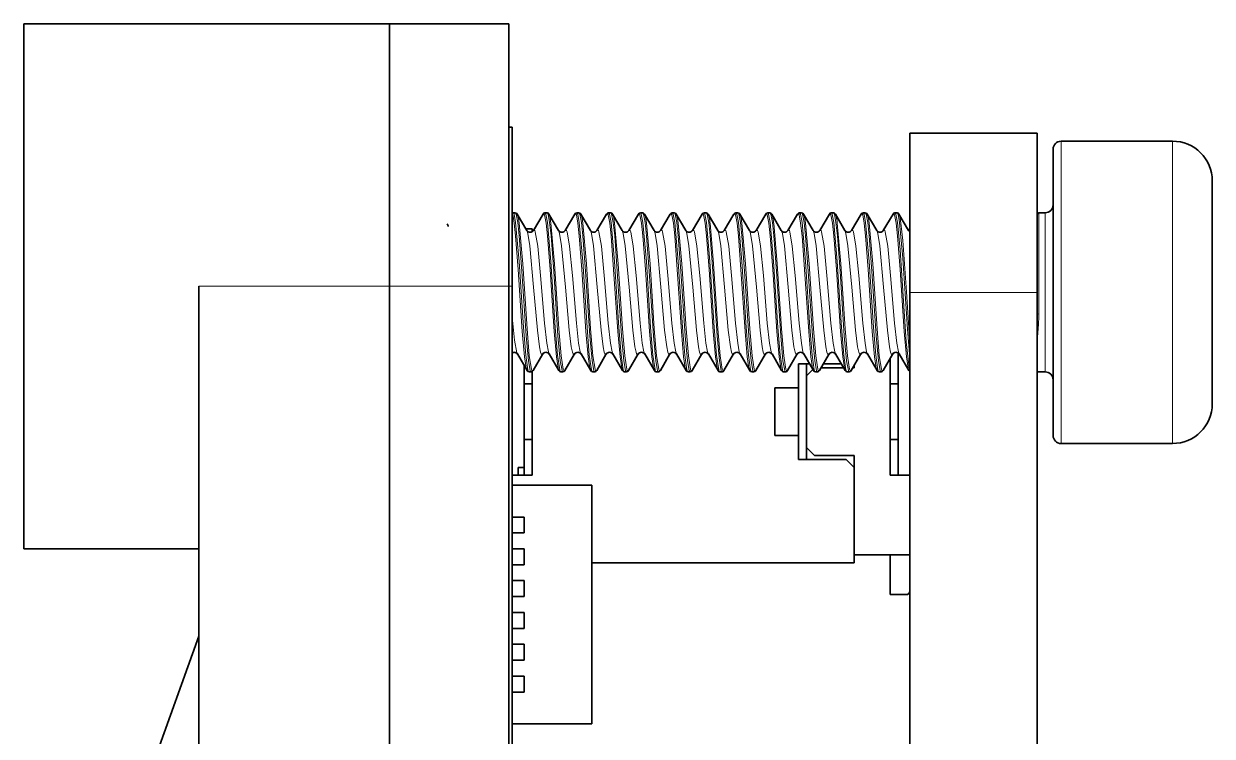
# Model space of a CAD drawing. Extents: x 383 to 866, y 155 to 681.
# Drawn here: x 820.46 to 835.4, y 428.78 to 437.73 of the extents above; entities that cross this region are included whole.
import ezdxf

# ---------------------------------------------------------------- set-up
doc = ezdxf.new("R2010")
doc.units = 0

msp = doc.modelspace()

# ---------------------------------------------------------------- linework, layer by layer
at = {"color": 7, "lineweight": 35, "ltscale": 0.055}
for p, q in [((822.655, 437.732), (820.455, 437.732)), ((822.655, 437.732), (820.455, 437.732)), ((822.655, 431.132), (820.455, 431.132))]:
    msp.add_line(p, q, dxfattribs=at)
at = {"color": 7, "lineweight": 35, "ltscale": 0.164999}
msp.add_line((820.455, 437.732), (820.455, 431.132), dxfattribs=at)
at = {"color": 7, "lineweight": 35, "ltscale": 0.060001}
msp.add_line((825.055, 437.732), (822.655, 437.732), dxfattribs=at)
at = {"color": 7, "lineweight": 35, "ltscale": 0.0825}
for p, q in [((825.055, 434.432), (825.055, 437.732)), ((825.055, 434.432), (825.055, 437.732)), ((826.555, 434.432), (826.555, 437.732)), ((830.896, 430.956), (827.596, 430.956))]:
    msp.add_line(p, q, dxfattribs=at)
at = {"color": 7, "lineweight": 35, "ltscale": 0.0375}
msp.add_line((825.055, 437.732), (826.555, 437.732), dxfattribs=at)
at = {"color": 7, "lineweight": 35, "ltscale": 0.001021}
msp.add_line((826.596, 436.432), (826.555, 436.432), dxfattribs=at)
at = {"color": 7, "lineweight": 35, "ltscale": 0.05}
for p, q in [((826.596, 434.432), (826.596, 436.432)), ((831.596, 434.356), (831.596, 436.356)), ((833.196, 434.356), (833.196, 436.356))]:
    msp.add_line(p, q, dxfattribs=at)
at = {"color": 7, "lineweight": 35, "ltscale": 0.039999}
msp.add_line((831.596, 436.356), (833.196, 436.356), dxfattribs=at)
at = {"color": 7, "lineweight": 35, "ltscale": 0.005508}
msp.add_line((833.396, 435.936), (833.396, 436.156), dxfattribs=at)
at = {"color": 7, "lineweight": 13, "ltscale": 0.005815}
for p, q in [((833.496, 436.024), (833.496, 436.256)), ((834.896, 436.024), (834.896, 436.256))]:
    msp.add_line(p, q, dxfattribs=at)
at = {"color": 7, "lineweight": 35, "ltscale": 0.034999}
for p, q in [((833.496, 436.256), (834.896, 436.256)), ((833.496, 432.456), (834.896, 432.456))]:
    msp.add_line(p, q, dxfattribs=at)
at = {"color": 7, "lineweight": 13, "ltscale": 0.089185}
for p, q in [((833.496, 432.456), (833.496, 436.024)), ((834.896, 432.456), (834.896, 436.024))]:
    msp.add_line(p, q, dxfattribs=at)
at = {"color": 7, "lineweight": 35, "ltscale": 0.084492}
msp.add_line((833.396, 432.556), (833.396, 435.936), dxfattribs=at)
at = {"color": 7, "lineweight": 35, "ltscale": 0.004285}
msp.add_line((835.396, 435.585), (835.396, 435.756), dxfattribs=at)
at = {"color": 7, "lineweight": 35, "ltscale": 0.065715}
msp.add_line((835.396, 432.956), (835.396, 435.585), dxfattribs=at)
at = {"color": 7, "lineweight": 35, "ltscale": 0.000277936}
msp.add_line((826.607, 435.356), (826.596, 435.354), dxfattribs=at)
at = {"color": 7, "lineweight": 35, "ltscale": 0.000669861}
for p, q in [((826.607, 435.356), (826.634, 435.356)), ((827.807, 435.356), (827.834, 435.356)), ((828.607, 435.356), (828.634, 435.356)), ((829.807, 435.356), (829.834, 435.356)), ((830.607, 435.356), (830.634, 435.356)), ((826.807, 433.356), (826.834, 433.356)), ((827.607, 433.356), (827.634, 433.356)), ((828.807, 433.356), (828.834, 433.356)), ((829.607, 433.356), (829.634, 433.356)), ((830.807, 433.356), (830.834, 433.356))]:
    msp.add_line(p, q, dxfattribs=at)
at = {"color": 7, "lineweight": 35, "ltscale": 0.006017}
for p, q in [((826.658, 435.34), (826.779, 435.132)), ((826.983, 435.34), (826.862, 435.132)), ((827.458, 435.34), (827.579, 435.132)), ((827.783, 435.34), (827.661, 435.132)), ((828.183, 435.34), (828.062, 435.132)), ((828.258, 435.34), (828.379, 435.132)), ((828.583, 435.34), (828.461, 435.132)), ((828.658, 435.34), (828.779, 435.132)), ((828.983, 435.34), (828.862, 435.132)), ((829.458, 435.34), (829.579, 435.132)), ((829.783, 435.34), (829.661, 435.132)), ((830.183, 435.34), (830.062, 435.132)), ((830.258, 435.34), (830.379, 435.132)), ((830.583, 435.34), (830.461, 435.132)), ((830.658, 435.34), (830.779, 435.132)), ((830.983, 435.34), (830.862, 435.132)), ((831.458, 435.34), (831.579, 435.132)), ((827.258, 433.373), (827.379, 433.581)), ((827.658, 433.373), (827.779, 433.581)), ((828.458, 433.373), (828.579, 433.581)), ((829.258, 433.373), (829.379, 433.581)), ((829.658, 433.373), (829.779, 433.581)), ((830.458, 433.373), (830.579, 433.581)), ((831.258, 433.373), (831.379, 433.581))]:
    msp.add_line(p, q, dxfattribs=at)
at = {"color": 7, "lineweight": 35, "ltscale": 0.000671387}
for p, q in [((827.007, 435.356), (827.034, 435.356)), ((827.407, 435.356), (827.434, 435.356)), ((828.207, 435.356), (828.234, 435.356)), ((829.007, 435.356), (829.034, 435.356)), ((829.407, 435.356), (829.434, 435.356)), ((830.207, 435.356), (830.234, 435.356)), ((831.007, 435.356), (831.034, 435.356)), ((831.407, 435.356), (831.434, 435.356)), ((827.207, 433.356), (827.234, 433.356)), ((828.007, 433.356), (828.034, 433.356)), ((828.407, 433.356), (828.434, 433.356)), ((829.207, 433.356), (829.234, 433.356)), ((830.007, 433.356), (830.034, 433.356)), ((830.407, 433.356), (830.434, 433.356)), ((831.207, 433.356), (831.234, 433.356))]:
    msp.add_line(p, q, dxfattribs=at)
at = {"color": 7, "lineweight": 35, "ltscale": 0.006018}
for p, q in [((827.058, 435.34), (827.179, 435.132)), ((827.383, 435.34), (827.261, 435.132)), ((827.858, 435.34), (827.979, 435.132)), ((829.058, 435.34), (829.179, 435.132)), ((829.383, 435.34), (829.261, 435.132)), ((829.858, 435.34), (829.979, 435.132)), ((831.058, 435.34), (831.179, 435.132)), ((831.383, 435.34), (831.261, 435.132)), ((826.783, 433.372), (826.661, 433.581)), ((826.858, 433.373), (826.979, 433.581)), ((827.183, 433.372), (827.062, 433.581)), ((827.583, 433.372), (827.461, 433.581)), ((827.983, 433.372), (827.862, 433.581)), ((828.058, 433.373), (828.179, 433.581)), ((828.783, 433.372), (828.661, 433.581)), ((828.858, 433.373), (828.979, 433.581)), ((829.183, 433.372), (829.062, 433.581)), ((829.583, 433.372), (829.461, 433.581)), ((829.983, 433.372), (829.862, 433.581)), ((830.058, 433.373), (830.179, 433.581)), ((830.783, 433.372), (830.661, 433.581)), ((830.858, 433.373), (830.979, 433.581)), ((831.183, 433.372), (831.062, 433.581)), ((831.583, 433.372), (831.461, 433.581))]:
    msp.add_line(p, q, dxfattribs=at)
at = {"color": 7, "lineweight": 13, "ltscale": 0.003061}
for p, q in [((833.216, 435.234), (833.216, 435.356)), ((833.296, 435.234), (833.296, 435.356))]:
    msp.add_line(p, q, dxfattribs=at)
at = {"color": 7, "lineweight": 35, "ltscale": 0.002}
msp.add_line((833.216, 435.356), (833.296, 435.356), dxfattribs=at)
at = {"color": 7, "lineweight": 13, "ltscale": 0.028771}
msp.add_line((833.216, 434.083), (833.216, 435.234), dxfattribs=at)
at = {"color": 7, "lineweight": 13, "ltscale": 0.046939}
msp.add_line((833.296, 433.356), (833.296, 435.234), dxfattribs=at)
at = {"color": 7, "lineweight": 35, "ltscale": 0.002022}
msp.add_line((826.765, 435.156), (826.846, 435.156), dxfattribs=at)
at = {"color": 7, "lineweight": 35, "ltscale": 0.000963593}
msp.add_line((826.846, 435.156), (826.846, 435.118), dxfattribs=at)
at = {"color": 7, "lineweight": 35, "ltscale": 0.000407353}
msp.add_line((831.568, 435.151), (831.581, 435.142), dxfattribs=at)
msp.add_line((831.568, 435.151), (831.581, 435.142), dxfattribs=at)
msp.add_line((831.568, 435.151), (831.581, 435.142), dxfattribs=at)
msp.add_line((831.568, 435.151), (831.581, 435.142), dxfattribs=at)
msp.add_line((831.568, 435.151), (831.581, 435.142), dxfattribs=at)
at = {"color": 7, "lineweight": 35, "ltscale": 0.214467}
msp.add_line((822.655, 425.853), (822.655, 434.432), dxfattribs=at)
at = {"color": 7, "lineweight": 13, "ltscale": 0.060001}
msp.add_line((825.055, 434.432), (822.655, 434.432), dxfattribs=at)
at = {"color": 7, "lineweight": 35, "ltscale": 0.263126}
for p, q in [((825.055, 423.907), (825.055, 434.432)), ((825.055, 434.432), (825.055, 423.907))]:
    msp.add_line(p, q, dxfattribs=at)
at = {"color": 7, "lineweight": 13, "ltscale": 0.0375}
msp.add_line((825.055, 434.432), (826.555, 434.432), dxfattribs=at)
at = {"color": 7, "lineweight": 35, "ltscale": 0.295}
msp.add_line((826.555, 434.432), (826.555, 422.632), dxfattribs=at)
at = {"color": 7, "lineweight": 13, "ltscale": 0.001021}
msp.add_line((826.596, 434.432), (826.555, 434.432), dxfattribs=at)
at = {"color": 7, "lineweight": 35, "ltscale": 0.301142}
msp.add_line((826.596, 422.386), (826.596, 434.432), dxfattribs=at)
at = {"color": 7, "lineweight": 13, "ltscale": 0.039999}
msp.add_line((831.596, 434.356), (833.196, 434.356), dxfattribs=at)
at = {"color": 7, "lineweight": 35, "ltscale": 0.300027}
msp.add_line((831.596, 434.356), (831.596, 422.355), dxfattribs=at)
at = {"color": 7, "lineweight": 35, "ltscale": 0.300185}
msp.add_line((833.196, 434.356), (833.196, 422.349), dxfattribs=at)
at = {"color": 7, "lineweight": 13, "ltscale": 0.005372}
msp.add_line((833.212, 433.954), (833.196, 433.74), dxfattribs=at)
at = {"color": 7, "lineweight": 35, "ltscale": 0.009713}
msp.add_line((831.446, 433.595), (831.446, 433.206), dxfattribs=at)
msp.add_line((831.446, 433.595), (831.446, 433.206), dxfattribs=at)
at = {"color": 7, "lineweight": 35, "ltscale": 0.005717}
msp.add_line((826.746, 433.435), (826.746, 433.206), dxfattribs=at)
at = {"color": 7, "lineweight": 35, "ltscale": 0.009468}
msp.add_line((826.746, 433.056), (826.746, 433.435), dxfattribs=at)
at = {"color": 7, "lineweight": 35, "ltscale": 0.006019}
for p, q in [((828.383, 433.372), (828.261, 433.581)), ((830.383, 433.372), (830.261, 433.581))]:
    msp.add_line(p, q, dxfattribs=at)
at = {"color": 7, "lineweight": 35, "ltscale": 0.0075}
for p, q in [((830.196, 433.456), (830.196, 433.156)), ((830.196, 433.156), (829.896, 433.156)), ((829.896, 432.556), (830.196, 432.556)), ((830.196, 432.556), (830.196, 432.256))]:
    msp.add_line(p, q, dxfattribs=at)
at = {"color": 7, "lineweight": 35, "ltscale": 0.003441}
msp.add_line((830.334, 433.456), (830.196, 433.456), dxfattribs=at)
at = {"color": 7, "lineweight": 35, "ltscale": 0.003751}
for p, q in [((830.296, 433.456), (830.296, 433.306)), ((830.296, 433.456), (830.296, 433.306)), ((831.596, 432.056), (831.446, 432.056)), ((831.446, 432.056), (831.596, 432.056)), ((826.596, 431.932), (826.746, 431.932)), ((826.596, 431.532), (826.746, 431.532)), ((826.746, 431.532), (826.596, 431.532)), ((826.596, 431.332), (826.746, 431.332)), ((826.746, 431.332), (826.596, 431.332)), ((826.596, 431.132), (826.746, 431.132)), ((826.746, 431.132), (826.596, 431.132)), ((826.596, 430.932), (826.746, 430.932)), ((826.746, 430.932), (826.596, 430.932)), ((826.596, 430.732), (826.746, 430.732)), ((826.746, 430.732), (826.596, 430.732)), ((826.596, 430.532), (826.746, 430.532)), ((826.746, 430.532), (826.596, 430.532)), ((826.596, 430.332), (826.746, 430.332)), ((826.746, 430.332), (826.596, 430.332)), ((826.596, 430.132), (826.746, 430.132)), ((826.746, 430.132), (826.596, 430.132)), ((826.596, 429.932), (826.746, 429.932)), ((826.746, 429.932), (826.596, 429.932)), ((826.596, 429.732), (826.746, 429.732)), ((826.746, 429.732), (826.596, 429.732)), ((826.596, 429.532), (826.746, 429.532)), ((826.746, 429.532), (826.596, 429.532)), ((826.596, 429.332), (826.746, 429.332)), ((826.746, 429.332), (826.596, 429.332))]:
    msp.add_line(p, q, dxfattribs=at)
at = {"color": 7, "lineweight": 35, "ltscale": 0.03}
for p, q in [((830.296, 433.456), (830.296, 432.256)), ((830.896, 430.956), (830.896, 432.156))]:
    msp.add_line(p, q, dxfattribs=at)
at = {"color": 7, "lineweight": 35, "ltscale": 0.005667}
msp.add_line((830.734, 433.456), (830.507, 433.456), dxfattribs=at)
at = {"color": 7, "lineweight": 35, "ltscale": 0.000780487}
for p, q in [((830.896, 433.438), (830.896, 433.406)), ((830.896, 433.438), (830.896, 433.406)), ((830.896, 433.406), (830.896, 433.438))]:
    msp.add_line(p, q, dxfattribs=at)
at = {"color": 7, "lineweight": 35, "ltscale": 0.036679}
msp.add_line((831.346, 432.056), (831.346, 433.524), dxfattribs=at)
msp.add_line((831.346, 432.056), (831.346, 433.524), dxfattribs=at)
at = {"color": 7, "lineweight": 35, "ltscale": 0.032584}
msp.add_line((826.846, 432.056), (826.846, 433.36), dxfattribs=at)
at = {"color": 7, "lineweight": 35, "ltscale": 0.002791}
msp.add_line((830.375, 433.385), (830.296, 433.306), dxfattribs=at)
msp.add_line((830.375, 433.385), (830.296, 433.306), dxfattribs=at)
msp.add_line((830.375, 433.385), (830.296, 433.306), dxfattribs=at)
at = {"color": 7, "lineweight": 35, "ltscale": 0.0225}
msp.add_line((830.296, 433.306), (830.296, 432.406), dxfattribs=at)
msp.add_line((830.296, 433.306), (830.296, 432.406), dxfattribs=at)
at = {"color": 7, "lineweight": 35, "ltscale": 0.007121}
for p, q in [((830.763, 433.406), (830.478, 433.406)), ((830.763, 433.406), (830.478, 433.406)), ((830.478, 433.406), (830.763, 433.406))]:
    msp.add_line(p, q, dxfattribs=at)
at = {"color": 7, "lineweight": 35, "ltscale": 0.000453186}
for p, q in [((830.896, 433.406), (830.878, 433.406)), ((830.896, 433.406), (830.878, 433.406)), ((830.878, 433.406), (830.896, 433.406))]:
    msp.add_line(p, q, dxfattribs=at)
at = {"color": 7, "lineweight": 35, "ltscale": 0.000281082}
msp.add_line((833.207, 433.356), (833.196, 433.359), dxfattribs=at)
at = {"color": 7, "lineweight": 35, "ltscale": 0.002229}
msp.add_line((833.207, 433.356), (833.296, 433.356), dxfattribs=at)
at = {"color": 7, "lineweight": 35, "ltscale": 0.0175}
for p, q in [((826.746, 433.206), (826.746, 432.506)), ((826.846, 433.206), (826.846, 432.506)), ((830.296, 433.206), (830.296, 432.506)), ((830.296, 432.506), (830.296, 433.206)), ((831.446, 433.206), (831.446, 432.506)), ((831.446, 433.206), (831.446, 432.506)), ((831.596, 431.056), (830.896, 431.056)), ((831.596, 431.056), (830.896, 431.056))]:
    msp.add_line(p, q, dxfattribs=at)
at = {"color": 7, "lineweight": 35, "ltscale": 0.002499}
for p, q in [((826.846, 433.206), (826.746, 433.206)), ((831.346, 433.206), (831.446, 433.206)), ((831.346, 433.206), (831.446, 433.206)), ((826.846, 432.506), (826.746, 432.506)), ((831.446, 432.506), (831.346, 432.506)), ((831.446, 432.506), (831.346, 432.506)), ((831.446, 432.506), (831.346, 432.506)), ((831.446, 432.056), (831.346, 432.056))]:
    msp.add_line(p, q, dxfattribs=at)
at = {"color": 7, "lineweight": 35, "ltscale": 0.015}
for p, q in [((829.896, 433.156), (829.896, 432.556)), ((830.196, 432.556), (830.196, 433.156))]:
    msp.add_line(p, q, dxfattribs=at)
at = {"color": 7, "lineweight": 35, "ltscale": 0.0125}
for p, q in [((826.746, 432.656), (826.746, 432.156)), ((830.396, 432.306), (830.896, 432.306)), ((830.396, 432.306), (830.896, 432.306)), ((831.346, 430.556), (831.346, 431.056)), ((831.346, 430.556), (831.346, 431.056)), ((831.346, 430.556), (831.346, 431.056)), ((831.346, 430.556), (831.346, 431.056)), ((831.346, 430.556), (831.346, 431.056)), ((831.346, 430.556), (831.346, 431.056)), ((831.346, 430.556), (831.346, 431.056)), ((831.346, 430.556), (831.346, 431.056)), ((831.346, 430.556), (831.346, 431.056)), ((831.346, 430.556), (831.346, 431.056)), ((831.346, 430.556), (831.346, 431.056)), ((831.346, 430.556), (831.346, 431.056)), ((831.346, 430.556), (831.346, 431.056)), ((831.346, 430.556), (831.346, 431.056)), ((831.346, 430.556), (831.346, 431.056)), ((831.346, 430.556), (831.346, 431.056)), ((831.346, 430.556), (831.346, 431.056)), ((831.346, 430.556), (831.346, 431.056)), ((831.346, 430.556), (831.346, 431.056)), ((831.346, 430.556), (831.346, 431.056)), ((831.346, 430.556), (831.346, 431.056)), ((831.346, 430.556), (831.346, 431.056)), ((831.346, 430.556), (831.346, 431.056)), ((831.346, 430.556), (831.346, 431.056)), ((831.346, 430.556), (831.346, 431.056)), ((831.346, 430.556), (831.346, 431.056)), ((831.346, 430.556), (831.346, 431.056)), ((831.346, 430.556), (831.346, 431.056)), ((831.346, 430.556), (831.346, 431.056)), ((831.346, 430.556), (831.346, 431.056)), ((831.346, 430.556), (831.346, 431.056)), ((831.346, 430.556), (831.346, 431.056)), ((831.346, 430.556), (831.346, 431.056)), ((831.346, 430.556), (831.346, 431.056)), ((831.346, 430.556), (831.346, 431.056)), ((831.346, 430.556), (831.346, 431.056)), ((831.346, 430.556), (831.346, 431.056))]:
    msp.add_line(p, q, dxfattribs=at)
at = {"color": 7, "lineweight": 35, "ltscale": 0.01125}
for p, q in [((826.746, 432.506), (826.746, 432.056)), ((831.446, 432.506), (831.446, 432.056)), ((831.446, 432.506), (831.446, 432.056)), ((831.596, 430.606), (831.596, 431.056)), ((831.596, 430.606), (831.596, 431.056))]:
    msp.add_line(p, q, dxfattribs=at)
at = {"color": 7, "lineweight": 35, "ltscale": 0.003535}
for p, q in [((830.296, 432.406), (830.396, 432.306)), ((830.296, 432.406), (830.396, 432.306)), ((830.296, 432.406), (830.396, 432.306)), ((830.896, 432.156), (830.796, 432.256))]:
    msp.add_line(p, q, dxfattribs=at)
at = {"color": 7, "lineweight": 35, "ltscale": 0.00375}
for p, q in [((830.296, 432.406), (830.296, 432.256)), ((830.296, 432.406), (830.296, 432.256)), ((830.896, 432.306), (830.896, 432.156)), ((830.896, 432.306), (830.896, 432.156)), ((830.896, 432.306), (830.896, 432.156))]:
    msp.add_line(p, q, dxfattribs=at)
at = {"color": 7, "lineweight": 35, "ltscale": 0.015001}
msp.add_line((830.196, 432.256), (830.796, 432.256), dxfattribs=at)
at = {"color": 7, "lineweight": 35, "ltscale": 0.001875}
msp.add_line((826.671, 432.156), (826.746, 432.156), dxfattribs=at)
at = {"color": 7, "lineweight": 35, "ltscale": 0.0025}
msp.add_line((826.671, 432.156), (826.671, 432.056), dxfattribs=at)
at = {"color": 7, "lineweight": 35, "ltscale": 0.00625}
for p, q in [((826.596, 432.056), (826.846, 432.056)), ((831.596, 432.056), (831.346, 432.056)), ((831.596, 432.056), (831.346, 432.056))]:
    msp.add_line(p, q, dxfattribs=at)
at = {"color": 7, "lineweight": 35, "ltscale": 0.003749}
msp.add_line((831.446, 432.056), (831.596, 432.056), dxfattribs=at)
at = {"color": 7, "lineweight": 35, "ltscale": 0.025}
for p, q in [((831.596, 432.056), (831.596, 431.056)), ((831.596, 432.056), (831.596, 431.056)), ((827.596, 431.932), (826.596, 431.932)), ((827.596, 428.932), (826.596, 428.932))]:
    msp.add_line(p, q, dxfattribs=at)
at = {"color": 7, "lineweight": 35, "ltscale": 0.075}
msp.add_line((827.596, 431.932), (827.596, 428.932), dxfattribs=at)
at = {"color": 7, "lineweight": 35, "ltscale": 0.005}
for p, q in [((826.746, 431.332), (826.746, 431.532)), ((826.746, 431.332), (826.746, 431.532)), ((826.746, 430.932), (826.746, 431.132)), ((826.746, 430.932), (826.746, 431.132)), ((826.746, 430.532), (826.746, 430.732)), ((826.746, 430.532), (826.746, 430.732)), ((831.546, 430.556), (831.346, 430.556)), ((831.546, 430.556), (831.346, 430.556)), ((826.746, 430.132), (826.746, 430.332)), ((826.746, 430.132), (826.746, 430.332)), ((826.746, 429.732), (826.746, 429.932)), ((826.746, 429.732), (826.746, 429.932)), ((826.746, 429.332), (826.746, 429.532)), ((826.746, 429.332), (826.746, 429.532))]:
    msp.add_line(p, q, dxfattribs=at)
at = {"color": 7, "lineweight": 35, "ltscale": 0.107933}
msp.add_line((822.655, 430.033), (821.199, 425.968), dxfattribs=at)
at = {"color": 7, "lineweight": 13}
for points in [[(826.639, 435.234), (826.619, 435.339), (826.612, 435.353), (826.609, 435.356), (826.607, 435.356)], [(826.666, 435.234), (826.646, 435.339), (826.639, 435.353), (826.636, 435.356), (826.634, 435.356)], [(826.807, 433.356), (826.805, 433.357), (826.802, 433.359), (826.799, 433.365), (826.792, 433.382), (826.765, 433.566), (826.736, 433.916), (826.682, 434.743), (826.639, 435.234)], [(826.834, 433.356), (826.833, 433.357), (826.83, 433.358), (826.827, 433.361), (826.822, 433.373), (826.8, 433.495), (826.771, 433.811), (826.717, 434.622), (826.684, 435.066), (826.666, 435.234)], [(827.021, 435.225), (827.002, 435.329), (826.995, 435.343), (826.991, 435.346), (826.99, 435.346)], [(827.039, 435.234), (827.019, 435.339), (827.012, 435.353), (827.009, 435.356), (827.007, 435.356)], [(827.066, 435.234), (827.046, 435.339), (827.039, 435.353), (827.036, 435.356), (827.034, 435.356)], [(827.207, 433.356), (827.205, 433.357), (827.202, 433.359), (827.199, 433.365), (827.193, 433.382), (827.165, 433.566), (827.136, 433.916), (827.082, 434.743), (827.039, 435.234)], [(827.234, 433.356), (827.233, 433.357), (827.23, 433.358), (827.227, 433.361), (827.222, 433.373), (827.2, 433.495), (827.171, 433.811), (827.117, 434.622), (827.084, 435.066), (827.066, 435.234)], [(827.422, 435.225), (827.402, 435.329), (827.395, 435.343), (827.391, 435.346), (827.39, 435.346)], [(827.439, 435.234), (827.419, 435.339), (827.412, 435.353), (827.409, 435.356), (827.407, 435.356)], [(827.466, 435.234), (827.446, 435.339), (827.439, 435.353), (827.436, 435.356), (827.434, 435.356)], [(827.607, 433.356), (827.605, 433.357), (827.602, 433.359), (827.599, 433.365), (827.592, 433.382), (827.565, 433.566), (827.536, 433.916), (827.482, 434.743), (827.439, 435.234)], [(827.634, 433.356), (827.633, 433.357), (827.63, 433.358), (827.627, 433.361), (827.622, 433.373), (827.6, 433.495), (827.571, 433.811), (827.517, 434.622), (827.484, 435.066), (827.466, 435.234)], [(827.822, 435.225), (827.802, 435.329), (827.795, 435.343), (827.791, 435.346), (827.79, 435.346)], [(827.839, 435.234), (827.819, 435.339), (827.812, 435.353), (827.809, 435.356), (827.807, 435.356)], [(827.866, 435.234), (827.846, 435.339), (827.839, 435.353), (827.836, 435.356), (827.834, 435.356)], [(828.007, 433.356), (828.005, 433.357), (828.002, 433.359), (827.999, 433.365), (827.992, 433.382), (827.965, 433.566), (827.936, 433.916), (827.882, 434.743), (827.839, 435.234)], [(828.034, 433.356), (828.033, 433.357), (828.03, 433.358), (828.027, 433.361), (828.022, 433.373), (828, 433.495), (827.971, 433.811), (827.917, 434.622), (827.884, 435.066), (827.866, 435.234)], [(828.221, 435.225), (828.202, 435.329), (828.195, 435.343), (828.191, 435.346), (828.19, 435.346)], [(828.239, 435.234), (828.219, 435.339), (828.212, 435.353), (828.209, 435.356), (828.207, 435.356)], [(828.266, 435.234), (828.246, 435.339), (828.239, 435.353), (828.236, 435.356), (828.234, 435.356)], [(828.407, 433.356), (828.405, 433.357), (828.402, 433.359), (828.399, 433.365), (828.393, 433.382), (828.365, 433.566), (828.336, 433.916), (828.282, 434.743), (828.239, 435.234)], [(828.434, 433.356), (828.433, 433.357), (828.43, 433.358), (828.427, 433.361), (828.422, 433.373), (828.4, 433.495), (828.371, 433.811), (828.317, 434.622), (828.284, 435.066), (828.266, 435.234)], [(828.622, 435.225), (828.602, 435.329), (828.595, 435.343), (828.591, 435.346), (828.59, 435.346)], [(828.639, 435.234), (828.619, 435.339), (828.612, 435.353), (828.609, 435.356), (828.607, 435.356)], [(828.666, 435.234), (828.646, 435.339), (828.639, 435.353), (828.636, 435.356), (828.634, 435.356)], [(828.807, 433.356), (828.805, 433.357), (828.802, 433.359), (828.799, 433.365), (828.792, 433.382), (828.765, 433.566), (828.736, 433.916), (828.682, 434.743), (828.639, 435.234)], [(828.834, 433.356), (828.833, 433.357), (828.83, 433.358), (828.827, 433.361), (828.822, 433.373), (828.8, 433.495), (828.771, 433.811), (828.717, 434.622), (828.684, 435.066), (828.666, 435.234)], [(829.021, 435.225), (829.002, 435.329), (828.995, 435.343), (828.991, 435.346), (828.99, 435.346)], [(829.039, 435.234), (829.019, 435.339), (829.012, 435.353), (829.009, 435.356), (829.007, 435.356)], [(829.066, 435.234), (829.046, 435.339), (829.039, 435.353), (829.036, 435.356), (829.034, 435.356)], [(829.207, 433.356), (829.205, 433.357), (829.202, 433.359), (829.199, 433.365), (829.193, 433.382), (829.165, 433.566), (829.136, 433.916), (829.082, 434.743), (829.039, 435.234)], [(829.234, 433.356), (829.233, 433.357), (829.23, 433.358), (829.227, 433.361), (829.222, 433.373), (829.2, 433.495), (829.171, 433.811), (829.117, 434.622), (829.084, 435.066), (829.066, 435.234)], [(829.422, 435.225), (829.402, 435.329), (829.395, 435.343), (829.391, 435.346), (829.39, 435.346)], [(829.439, 435.234), (829.419, 435.339), (829.412, 435.353), (829.409, 435.356), (829.407, 435.356)], [(829.466, 435.234), (829.446, 435.339), (829.439, 435.353), (829.436, 435.356), (829.434, 435.356)], [(829.607, 433.356), (829.605, 433.357), (829.602, 433.359), (829.599, 433.365), (829.592, 433.382), (829.565, 433.566), (829.536, 433.916), (829.482, 434.743), (829.439, 435.234)], [(829.634, 433.356), (829.633, 433.357), (829.63, 433.358), (829.627, 433.361), (829.622, 433.373), (829.6, 433.495), (829.571, 433.811), (829.517, 434.622), (829.484, 435.066), (829.466, 435.234)], [(829.822, 435.225), (829.802, 435.329), (829.795, 435.343), (829.791, 435.346), (829.79, 435.346)], [(829.839, 435.234), (829.819, 435.339), (829.812, 435.353), (829.809, 435.356), (829.807, 435.356)], [(829.866, 435.234), (829.846, 435.339), (829.839, 435.353), (829.836, 435.356), (829.834, 435.356)], [(830.007, 433.356), (830.005, 433.357), (830.002, 433.359), (829.999, 433.365), (829.992, 433.382), (829.965, 433.566), (829.936, 433.916), (829.882, 434.743), (829.839, 435.234)], [(830.034, 433.356), (830.033, 433.357), (830.03, 433.358), (830.027, 433.361), (830.022, 433.373), (830, 433.495), (829.971, 433.811), (829.917, 434.622), (829.884, 435.066), (829.866, 435.234)], [(830.221, 435.225), (830.202, 435.329), (830.195, 435.343), (830.191, 435.346), (830.19, 435.346)], [(830.239, 435.234), (830.219, 435.339), (830.212, 435.353), (830.209, 435.356), (830.207, 435.356)], [(830.266, 435.234), (830.246, 435.339), (830.239, 435.353), (830.236, 435.356), (830.234, 435.356)], [(830.407, 433.356), (830.405, 433.357), (830.402, 433.359), (830.399, 433.365), (830.393, 433.382), (830.365, 433.566), (830.336, 433.916), (830.282, 434.743), (830.239, 435.234)], [(830.434, 433.356), (830.433, 433.357), (830.43, 433.358), (830.427, 433.361), (830.422, 433.373), (830.4, 433.495), (830.371, 433.811), (830.317, 434.622), (830.284, 435.066), (830.266, 435.234)], [(830.622, 435.225), (830.602, 435.329), (830.595, 435.343), (830.591, 435.346), (830.59, 435.346)], [(830.639, 435.234), (830.619, 435.339), (830.612, 435.353), (830.609, 435.356), (830.607, 435.356)], [(830.666, 435.234), (830.646, 435.339), (830.639, 435.353), (830.636, 435.356), (830.634, 435.356)], [(830.807, 433.356), (830.805, 433.357), (830.802, 433.359), (830.799, 433.365), (830.792, 433.382), (830.765, 433.566), (830.736, 433.916), (830.682, 434.743), (830.639, 435.234)], [(830.834, 433.356), (830.833, 433.357), (830.83, 433.358), (830.827, 433.361), (830.822, 433.373), (830.8, 433.495), (830.771, 433.811), (830.717, 434.622), (830.684, 435.066), (830.666, 435.234)], [(831.021, 435.225), (831.002, 435.329), (830.995, 435.343), (830.991, 435.346), (830.99, 435.346)], [(831.039, 435.234), (831.019, 435.339), (831.012, 435.353), (831.009, 435.356), (831.007, 435.356)], [(831.066, 435.234), (831.046, 435.339), (831.039, 435.353), (831.036, 435.356), (831.034, 435.356)], [(831.207, 433.356), (831.205, 433.357), (831.202, 433.359), (831.199, 433.365), (831.193, 433.382), (831.165, 433.566), (831.136, 433.916), (831.082, 434.743), (831.039, 435.234)], [(831.234, 433.356), (831.233, 433.357), (831.23, 433.358), (831.227, 433.361), (831.222, 433.373), (831.2, 433.495), (831.171, 433.811), (831.117, 434.622), (831.084, 435.066), (831.066, 435.234)], [(831.422, 435.225), (831.402, 435.329), (831.395, 435.343), (831.391, 435.346), (831.39, 435.346)], [(831.439, 435.234), (831.419, 435.339), (831.412, 435.353), (831.409, 435.356), (831.407, 435.356)], [(831.466, 435.234), (831.446, 435.339), (831.439, 435.353), (831.436, 435.356), (831.434, 435.356)], [(831.596, 433.371), (831.58, 433.446), (831.55, 433.735), (831.51, 434.306), (831.471, 434.89), (831.439, 435.234)], [(831.596, 433.527), (831.565, 433.893), (831.505, 434.787), (831.466, 435.234)], [(826.783, 433.372), (826.772, 433.406), (826.751, 433.546), (826.723, 433.863), (826.671, 434.642), (826.639, 435.065), (826.622, 435.225)], [(826.851, 433.366), (826.85, 433.367), (826.847, 433.369), (826.843, 433.374), (826.837, 433.39), (826.811, 433.558), (826.782, 433.898), (826.728, 434.716), (826.683, 435.226)], [(826.779, 435.132), (826.792, 435.094), (826.817, 434.941), (826.865, 434.423), (826.912, 433.881), (826.938, 433.673), (826.952, 433.605), (826.96, 433.583), (826.964, 433.577), (826.968, 433.573), (826.97, 433.573)], [(826.87, 435.14), (826.873, 435.139), (826.875, 435.137), (826.88, 435.132), (826.886, 435.118), (826.917, 434.937), (826.953, 434.567), (827.003, 433.969), (827.031, 433.718), (827.051, 433.609), (827.062, 433.581)], [(827.183, 433.372), (827.172, 433.406), (827.151, 433.546), (827.123, 433.863), (827.071, 434.642), (827.039, 435.065), (827.021, 435.225)], [(827.251, 433.366), (827.25, 433.367), (827.247, 433.369), (827.243, 433.374), (827.237, 433.39), (827.211, 433.558), (827.182, 433.898), (827.128, 434.716), (827.083, 435.226)], [(827.179, 435.132), (827.192, 435.094), (827.217, 434.941), (827.265, 434.423), (827.312, 433.881), (827.338, 433.673), (827.352, 433.605), (827.36, 433.583), (827.364, 433.577), (827.368, 433.573), (827.37, 433.573)], [(827.27, 435.14), (827.273, 435.139), (827.275, 435.137), (827.28, 435.132), (827.286, 435.118), (827.317, 434.937), (827.353, 434.567), (827.403, 433.969), (827.431, 433.718), (827.451, 433.609), (827.461, 433.581)], [(827.583, 433.372), (827.572, 433.406), (827.551, 433.546), (827.523, 433.863), (827.471, 434.642), (827.439, 435.065), (827.422, 435.225)], [(827.651, 433.366), (827.65, 433.367), (827.647, 433.369), (827.643, 433.374), (827.637, 433.39), (827.611, 433.558), (827.582, 433.898), (827.528, 434.716), (827.483, 435.226)], [(827.579, 435.132), (827.592, 435.094), (827.617, 434.941), (827.665, 434.423), (827.712, 433.881), (827.738, 433.673), (827.752, 433.605), (827.76, 433.583), (827.764, 433.577), (827.768, 433.573), (827.77, 433.573)], [(827.67, 435.14), (827.673, 435.139), (827.675, 435.137), (827.68, 435.132), (827.686, 435.118), (827.717, 434.937), (827.753, 434.567), (827.803, 433.969), (827.831, 433.718), (827.851, 433.609), (827.862, 433.581)], [(827.983, 433.372), (827.972, 433.406), (827.951, 433.546), (827.923, 433.863), (827.871, 434.642), (827.839, 435.065), (827.822, 435.225)], [(828.051, 433.366), (828.05, 433.367), (828.047, 433.369), (828.043, 433.374), (828.037, 433.39), (828.011, 433.558), (827.982, 433.898), (827.928, 434.716), (827.883, 435.226)], [(827.979, 435.132), (827.992, 435.094), (828.017, 434.941), (828.065, 434.423), (828.112, 433.881), (828.138, 433.673), (828.152, 433.605), (828.16, 433.583), (828.164, 433.577), (828.168, 433.573), (828.17, 433.573)], [(828.07, 435.14), (828.073, 435.139), (828.076, 435.137), (828.08, 435.132), (828.086, 435.118), (828.117, 434.937), (828.153, 434.567), (828.203, 433.969), (828.231, 433.718), (828.251, 433.609), (828.261, 433.581)], [(828.383, 433.372), (828.372, 433.406), (828.351, 433.546), (828.323, 433.863), (828.271, 434.642), (828.239, 435.065), (828.221, 435.225)], [(828.451, 433.366), (828.45, 433.367), (828.447, 433.369), (828.443, 433.374), (828.437, 433.39), (828.411, 433.558), (828.382, 433.898), (828.328, 434.716), (828.283, 435.226)], [(828.379, 435.132), (828.392, 435.094), (828.417, 434.941), (828.465, 434.423), (828.512, 433.881), (828.538, 433.673), (828.552, 433.605), (828.56, 433.583), (828.564, 433.577), (828.568, 433.573), (828.57, 433.573)], [(828.47, 435.14), (828.473, 435.139), (828.475, 435.137), (828.479, 435.132), (828.486, 435.118), (828.517, 434.937), (828.553, 434.567), (828.603, 433.969), (828.631, 433.718), (828.651, 433.609), (828.661, 433.581)], [(828.783, 433.372), (828.772, 433.406), (828.751, 433.546), (828.723, 433.863), (828.671, 434.642), (828.639, 435.065), (828.622, 435.225)], [(828.851, 433.366), (828.85, 433.367), (828.847, 433.369), (828.843, 433.374), (828.837, 433.39), (828.811, 433.558), (828.782, 433.898), (828.728, 434.716), (828.683, 435.226)], [(828.779, 435.132), (828.792, 435.094), (828.817, 434.941), (828.865, 434.423), (828.912, 433.881), (828.938, 433.673), (828.952, 433.605), (828.96, 433.583), (828.964, 433.577), (828.968, 433.573), (828.97, 433.573)], [(828.87, 435.14), (828.873, 435.139), (828.875, 435.137), (828.88, 435.132), (828.886, 435.118), (828.917, 434.937), (828.953, 434.567), (829.003, 433.969), (829.031, 433.718), (829.051, 433.609), (829.062, 433.581)], [(829.183, 433.372), (829.172, 433.406), (829.151, 433.546), (829.123, 433.863), (829.071, 434.642), (829.039, 435.065), (829.021, 435.225)], [(829.251, 433.366), (829.25, 433.367), (829.247, 433.369), (829.243, 433.374), (829.237, 433.39), (829.211, 433.558), (829.182, 433.898), (829.128, 434.716), (829.083, 435.226)], [(829.179, 435.132), (829.192, 435.094), (829.217, 434.941), (829.265, 434.423), (829.312, 433.881), (829.338, 433.673), (829.352, 433.605), (829.36, 433.583), (829.364, 433.577), (829.368, 433.573), (829.37, 433.573)], [(829.27, 435.14), (829.273, 435.139), (829.275, 435.137), (829.28, 435.132), (829.286, 435.118), (829.317, 434.937), (829.353, 434.567), (829.403, 433.969), (829.431, 433.718), (829.451, 433.609), (829.461, 433.581)], [(829.583, 433.372), (829.572, 433.406), (829.551, 433.546), (829.523, 433.863), (829.471, 434.642), (829.439, 435.065), (829.422, 435.225)], [(829.651, 433.366), (829.65, 433.367), (829.647, 433.369), (829.643, 433.374), (829.637, 433.39), (829.611, 433.558), (829.582, 433.898), (829.528, 434.716), (829.483, 435.226)], [(829.579, 435.132), (829.592, 435.094), (829.617, 434.941), (829.665, 434.423), (829.712, 433.881), (829.738, 433.673), (829.752, 433.605), (829.76, 433.583), (829.764, 433.577), (829.768, 433.573), (829.77, 433.573)], [(829.67, 435.14), (829.673, 435.139), (829.675, 435.137), (829.68, 435.132), (829.686, 435.118), (829.717, 434.937), (829.753, 434.567), (829.803, 433.969), (829.831, 433.718), (829.851, 433.609), (829.862, 433.581)], [(829.983, 433.372), (829.972, 433.406), (829.951, 433.546), (829.923, 433.863), (829.871, 434.642), (829.839, 435.065), (829.822, 435.225)], [(830.051, 433.366), (830.05, 433.367), (830.047, 433.369), (830.043, 433.374), (830.037, 433.39), (830.011, 433.558), (829.982, 433.898), (829.928, 434.716), (829.883, 435.226)], [(829.979, 435.132), (829.992, 435.094), (830.017, 434.941), (830.065, 434.423), (830.112, 433.881), (830.138, 433.673), (830.152, 433.605), (830.16, 433.583), (830.164, 433.577), (830.168, 433.573), (830.17, 433.573)], [(830.07, 435.14), (830.073, 435.139), (830.076, 435.137), (830.08, 435.132), (830.086, 435.118), (830.117, 434.937), (830.153, 434.567), (830.203, 433.969), (830.231, 433.718), (830.251, 433.609), (830.261, 433.581)], [(830.383, 433.372), (830.372, 433.406), (830.351, 433.546), (830.323, 433.863), (830.271, 434.642), (830.239, 435.065), (830.221, 435.225)], [(830.451, 433.366), (830.45, 433.367), (830.447, 433.369), (830.443, 433.374), (830.437, 433.39), (830.411, 433.558), (830.382, 433.898), (830.328, 434.716), (830.283, 435.226)], [(830.379, 435.132), (830.392, 435.094), (830.417, 434.941), (830.465, 434.423), (830.512, 433.881), (830.538, 433.673), (830.552, 433.605), (830.56, 433.583), (830.564, 433.577), (830.568, 433.573), (830.57, 433.573)], [(830.47, 435.14), (830.473, 435.139), (830.475, 435.137), (830.479, 435.132), (830.486, 435.118), (830.517, 434.937), (830.553, 434.567), (830.603, 433.969), (830.631, 433.718), (830.651, 433.609), (830.661, 433.581)], [(830.783, 433.372), (830.772, 433.406), (830.751, 433.546), (830.723, 433.863), (830.671, 434.642), (830.639, 435.065), (830.622, 435.225)], [(830.851, 433.366), (830.85, 433.367), (830.847, 433.369), (830.843, 433.374), (830.837, 433.39), (830.811, 433.558), (830.782, 433.898), (830.728, 434.716), (830.683, 435.226)], [(830.779, 435.132), (830.792, 435.094), (830.817, 434.941), (830.865, 434.423), (830.912, 433.881), (830.938, 433.673), (830.952, 433.605), (830.96, 433.583), (830.964, 433.577), (830.968, 433.573), (830.97, 433.573)], [(830.87, 435.14), (830.873, 435.139), (830.875, 435.137), (830.88, 435.132), (830.886, 435.118), (830.917, 434.937), (830.953, 434.567), (831.003, 433.969), (831.031, 433.718), (831.051, 433.609), (831.062, 433.581)], [(831.183, 433.372), (831.172, 433.406), (831.151, 433.546), (831.123, 433.863), (831.071, 434.642), (831.039, 435.065), (831.021, 435.225)], [(831.251, 433.366), (831.25, 433.367), (831.247, 433.369), (831.243, 433.374), (831.237, 433.39), (831.211, 433.558), (831.182, 433.898), (831.128, 434.716), (831.083, 435.226)], [(831.179, 435.132), (831.192, 435.094), (831.217, 434.941), (831.265, 434.423), (831.312, 433.881), (831.338, 433.673), (831.352, 433.605), (831.36, 433.583), (831.364, 433.577), (831.368, 433.573), (831.37, 433.573)], [(831.27, 435.14), (831.273, 435.139), (831.275, 435.137), (831.28, 435.132), (831.286, 435.118), (831.317, 434.937), (831.353, 434.567), (831.403, 433.969), (831.431, 433.718), (831.451, 433.609), (831.461, 433.581)], [(831.583, 433.372), (831.572, 433.406), (831.551, 433.546), (831.523, 433.863), (831.471, 434.642), (831.439, 435.065), (831.422, 435.225)], [(831.596, 433.714), (831.551, 434.361), (831.506, 435.006), (831.483, 435.226)], [(826.596, 434.048), (826.626, 433.756), (826.655, 433.596), (826.661, 433.581)]]:
    msp.add_lwpolyline(points, dxfattribs=at)
at = {"color": 7, "lineweight": 35}
for centre, radius, start, end in [((833.496, 436.156), 0.1, 90.0336, 179.9664), ((834.896, 435.756), 0.5, 0, 90), ((833.296, 435.456), 0.1, 270.0336, 359.9664), ((826.632, 435.328), 0.0288, 25.6166, 86.6275), ((827.009, 435.328), 0.0288, 93.3691, 154.3686), ((827.032, 435.328), 0.0288, 25.6166, 86.6275), ((827.409, 435.328), 0.0288, 93.3691, 154.3686), ((827.432, 435.328), 0.0288, 25.6166, 86.6275), ((827.809, 435.328), 0.0288, 93.3691, 154.3686), ((827.832, 435.328), 0.0288, 25.6166, 86.6275), ((828.209, 435.328), 0.0288, 93.3691, 154.3686), ((828.232, 435.328), 0.0288, 25.6166, 86.6275), ((828.609, 435.328), 0.0288, 93.3691, 154.3686), ((828.632, 435.328), 0.0288, 25.6166, 86.6275), ((829.009, 435.328), 0.0288, 93.3691, 154.3686), ((829.032, 435.328), 0.0288, 25.6166, 86.6275), ((829.409, 435.328), 0.0288, 93.3691, 154.3686), ((829.432, 435.328), 0.0288, 25.6166, 86.6275), ((829.809, 435.328), 0.0288, 93.3691, 154.3686), ((829.832, 435.328), 0.0288, 25.6166, 86.6275), ((830.209, 435.328), 0.0288, 93.3691, 154.3686), ((830.232, 435.328), 0.0288, 25.6166, 86.6275), ((830.609, 435.328), 0.0288, 93.3691, 154.3686), ((830.632, 435.328), 0.0288, 25.6166, 86.6275), ((831.009, 435.328), 0.0288, 93.3691, 154.3686), ((831.032, 435.328), 0.0288, 25.6166, 86.6275), ((831.409, 435.328), 0.0288, 93.3691, 154.3686), ((831.432, 435.328), 0.0288, 25.6166, 86.6275), ((833.216, 435.336), 0.02, 90.0336, 179.9664), ((825.741, 435.182), 0.05, 0.0147, 45.0073), ((826.819, 435.16), 0.0489, 214.6608, 271.0862), ((826.821, 435.16), 0.0489, 268.9138, 325.3392), ((827.219, 435.16), 0.0489, 214.6608, 271.0862), ((827.221, 435.16), 0.0489, 268.9138, 325.3392), ((827.619, 435.16), 0.0489, 214.6608, 271.0862), ((827.621, 435.16), 0.0489, 268.9138, 325.3392), ((828.019, 435.16), 0.0489, 214.6608, 271.0862), ((828.021, 435.16), 0.0489, 268.9138, 325.3392), ((828.419, 435.16), 0.0489, 214.6608, 271.0862), ((828.421, 435.16), 0.0489, 268.9138, 325.3392), ((828.819, 435.16), 0.0489, 214.6608, 271.0862), ((828.821, 435.16), 0.0489, 268.9138, 325.3392), ((829.219, 435.16), 0.0489, 214.6608, 271.0862), ((829.221, 435.16), 0.0489, 268.9138, 325.3392), ((829.619, 435.16), 0.0489, 214.6608, 271.0862), ((829.621, 435.16), 0.0489, 268.9138, 325.3392), ((830.019, 435.16), 0.0489, 214.6608, 271.0862), ((830.021, 435.16), 0.0489, 268.9138, 325.3392), ((830.419, 435.16), 0.0489, 214.6608, 271.0862), ((830.421, 435.16), 0.0489, 268.9138, 325.3392), ((830.819, 435.16), 0.0489, 214.6608, 271.0862), ((830.821, 435.16), 0.0489, 268.9138, 325.3392), ((831.219, 435.16), 0.0489, 214.6608, 271.0862), ((831.221, 435.16), 0.0489, 268.9138, 325.3392), ((831.546, 435.106), 0.05, 13.1031, 63.7461), ((831.546, 435.106), 0.0501, 13.1591, 63.668), ((831.546, 435.106), 0.05, 13.1049, 63.7486), ((831.546, 435.106), 0.0501, 13.1601, 63.6694), ((831.546, 435.106), 0.05, 13.1049, 63.7487), ((831.616, 435.156), 0.0439, 213.0202, 242.9616), ((826.62, 433.55), 0.0518, 89.9304, 117.8283), ((826.621, 433.553), 0.0489, 34.6608, 91.0862), ((827.019, 433.553), 0.0489, 88.9138, 145.3392), ((827.021, 433.553), 0.0489, 34.6608, 91.0862), ((827.419, 433.553), 0.0489, 88.9138, 145.3392), ((827.421, 433.553), 0.0489, 34.6608, 91.0862), ((827.819, 433.553), 0.0489, 88.9138, 145.3392), ((827.821, 433.553), 0.0489, 34.6608, 91.0862), ((828.219, 433.553), 0.0489, 88.9138, 145.3392), ((828.221, 433.553), 0.0489, 34.6608, 91.0862), ((828.619, 433.553), 0.0489, 88.9138, 145.3392), ((828.621, 433.553), 0.0489, 34.6608, 91.0862), ((829.019, 433.553), 0.0489, 88.9138, 145.3392), ((829.021, 433.553), 0.0489, 34.6608, 91.0862), ((829.419, 433.553), 0.0489, 88.9138, 145.3392), ((829.421, 433.553), 0.0489, 34.6608, 91.0862), ((829.819, 433.553), 0.0489, 88.9138, 145.3392), ((829.821, 433.553), 0.0489, 34.6608, 91.0862), ((830.219, 433.553), 0.0489, 88.9138, 145.3392), ((830.221, 433.553), 0.0489, 34.6608, 91.0862), ((830.619, 433.553), 0.0489, 88.9138, 145.3392), ((830.621, 433.553), 0.0489, 34.6608, 91.0862), ((831.019, 433.553), 0.0489, 88.9138, 145.3392), ((831.021, 433.553), 0.0489, 34.6608, 91.0862), ((831.419, 433.553), 0.0489, 88.9138, 145.3392), ((831.421, 433.553), 0.0489, 34.6608, 91.0862), ((826.809, 433.385), 0.0288, 205.6314, 266.6309), ((826.832, 433.385), 0.0288, 273.3725, 334.3834), ((827.209, 433.385), 0.0288, 205.6314, 266.6309), ((827.232, 433.385), 0.0288, 273.3725, 334.3834), ((827.609, 433.385), 0.0288, 205.6314, 266.6309), ((827.632, 433.385), 0.0288, 273.3725, 334.3834), ((828.009, 433.385), 0.0288, 205.6314, 266.6309), ((828.032, 433.385), 0.0288, 273.3725, 334.3834), ((828.409, 433.385), 0.0288, 205.6314, 266.6309), ((828.432, 433.385), 0.0288, 273.3725, 334.3834), ((828.809, 433.385), 0.0288, 205.6314, 266.6309), ((828.832, 433.385), 0.0288, 273.3725, 334.3834), ((829.209, 433.385), 0.0288, 205.6314, 266.6309), ((829.232, 433.385), 0.0288, 273.3725, 334.3834), ((829.609, 433.385), 0.0288, 205.6314, 266.6309), ((829.632, 433.385), 0.0288, 273.3725, 334.3834), ((830.009, 433.385), 0.0288, 205.6314, 266.6309), ((830.032, 433.385), 0.0288, 273.3725, 334.3834), ((830.409, 433.385), 0.0288, 205.6314, 266.6309), ((830.432, 433.385), 0.0288, 273.3725, 334.3834), ((830.809, 433.385), 0.0288, 205.6314, 266.6309), ((830.832, 433.385), 0.0288, 273.3725, 334.3834), ((831.209, 433.385), 0.0288, 205.6314, 266.6309), ((831.232, 433.385), 0.0288, 273.3725, 334.3834), ((831.612, 433.388), 0.033, 208.0197, 241.6968), ((833.296, 433.256), 0.1, 0.0336, 89.9664), ((834.896, 432.956), 0.5, 270, 360), ((833.496, 432.556), 0.1, 180.0336, 269.9664), ((831.546, 430.606), 0.05, 270, 0), ((831.546, 430.606), 0.05, 270, 0)]:
    msp.add_arc(centre, radius, start, end, dxfattribs=at)
at = {"color": 7, "lineweight": 13}
for centre, radius, start, end in [((826.193, 435.197), 0.429, 3.6353, 19.6267), ((826.24, 435.195), 0.443, 3.9659, 19.1592), ((826.992, 435.337), 0.00985, 103.6672, 160.0965), ((826.64, 435.195), 0.443, 3.9659, 19.1592), ((827.392, 435.337), 0.00985, 103.6672, 160.0965), ((827.04, 435.195), 0.443, 3.9659, 19.1592), ((827.792, 435.337), 0.00985, 103.6672, 160.0965), ((827.44, 435.195), 0.443, 3.9659, 19.1592), ((828.192, 435.337), 0.00985, 103.6672, 160.0965), ((827.84, 435.195), 0.443, 3.9659, 19.1592), ((828.592, 435.337), 0.00985, 103.6672, 160.0965), ((828.24, 435.195), 0.443, 3.9659, 19.1592), ((828.992, 435.337), 0.00985, 103.6672, 160.0965), ((828.64, 435.195), 0.443, 3.9659, 19.1592), ((829.392, 435.337), 0.00985, 103.6672, 160.0965), ((829.04, 435.195), 0.443, 3.9659, 19.1592), ((829.792, 435.337), 0.00985, 103.6672, 160.0965), ((829.44, 435.195), 0.443, 3.9659, 19.1592), ((830.192, 435.337), 0.00985, 103.6672, 160.0965), ((829.84, 435.195), 0.443, 3.9659, 19.1592), ((830.592, 435.337), 0.00985, 103.6672, 160.0965), ((830.24, 435.195), 0.443, 3.9659, 19.1592), ((830.992, 435.337), 0.00985, 103.6672, 160.0965), ((830.64, 435.195), 0.443, 3.9659, 19.1592), ((831.392, 435.337), 0.00985, 103.6672, 160.0965), ((831.04, 435.195), 0.443, 3.9659, 19.1592), ((826.873, 435.128), 0.0124, 103.5865, 159.954), ((827.273, 435.128), 0.0124, 103.5865, 159.954), ((827.673, 435.128), 0.0124, 103.5865, 159.954), ((828.073, 435.128), 0.0124, 103.5865, 159.954), ((828.473, 435.128), 0.0124, 103.5865, 159.954), ((828.873, 435.128), 0.0124, 103.5865, 159.954), ((829.273, 435.128), 0.0124, 103.5865, 159.954), ((829.673, 435.128), 0.0124, 103.5865, 159.954), ((830.073, 435.128), 0.0124, 103.5865, 159.954), ((830.473, 435.128), 0.0124, 103.5865, 159.954), ((830.873, 435.128), 0.0124, 103.5865, 159.954), ((831.273, 435.128), 0.0124, 103.5865, 159.954), ((831.385, 435.044), 0.214, 8.817, 24.2723), ((831.307, 434.078), 1.909, 356.2825, 0.1655), ((833.212, 433.988), 0.0344, 239.0937, 269.4377), ((826.968, 433.585), 0.0124, 283.5865, 339.954), ((827.367, 433.585), 0.0124, 283.5865, 339.954), ((827.768, 433.585), 0.0124, 283.5865, 339.954), ((828.167, 433.585), 0.0124, 283.5865, 339.954), ((828.568, 433.585), 0.0124, 283.5865, 339.954), ((828.968, 433.585), 0.0124, 283.5865, 339.954), ((829.367, 433.585), 0.0124, 283.5865, 339.954), ((829.768, 433.585), 0.0124, 283.5865, 339.954), ((830.167, 433.585), 0.0124, 283.5865, 339.954), ((830.568, 433.585), 0.0124, 283.5865, 339.954), ((830.968, 433.585), 0.0124, 283.5865, 339.954), ((831.367, 433.585), 0.0124, 283.5865, 339.954), ((826.849, 433.376), 0.00986, 283.6847, 340.1213), ((827.249, 433.376), 0.00986, 283.6847, 340.1213), ((827.649, 433.376), 0.00986, 283.6847, 340.1213), ((828.049, 433.376), 0.00986, 283.6847, 340.1213), ((828.449, 433.376), 0.00986, 283.6847, 340.1213), ((828.849, 433.376), 0.00986, 283.6847, 340.1213), ((829.249, 433.376), 0.00986, 283.6847, 340.1213), ((829.649, 433.376), 0.00986, 283.6847, 340.1213), ((830.049, 433.376), 0.00986, 283.6847, 340.1213), ((830.449, 433.376), 0.00986, 283.6847, 340.1213), ((830.849, 433.376), 0.00986, 283.6847, 340.1213), ((831.249, 433.376), 0.00986, 283.6847, 340.1213), ((833.216, 433.373), 0.0194, 187.3078, 242.6703)]:
    msp.add_arc(centre, radius, start, end, dxfattribs=at)
msp.add_ellipse((833.216, 434.089), major_axis=(0.02, 0), ratio=0.273284, start_param=3.141593, end_param=4.712389, dxfattribs=at)

doc.saveas('drawing.dxf')
